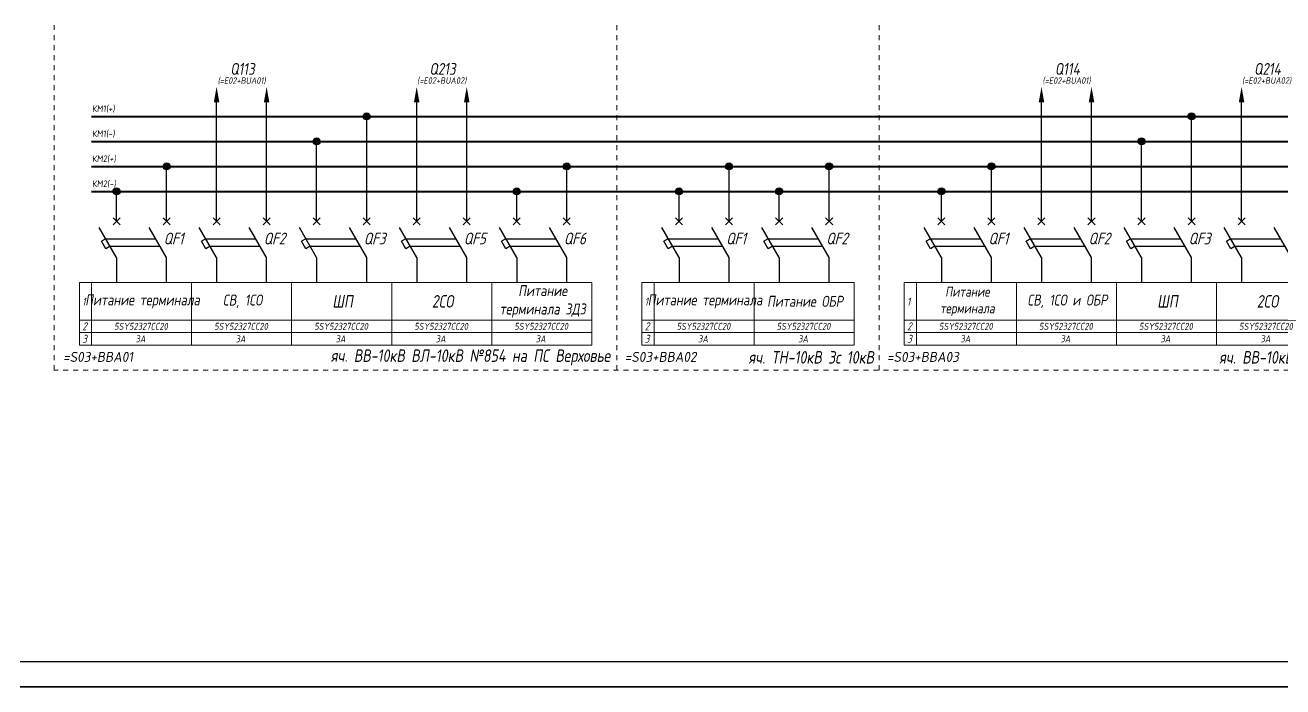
# Model space of a CAD drawing. Header units: millimetres. Extents: x 2704 to 4357, y 2919 to 4427.
# Drawn here: x 3236.1 to 3487.6, y 2926.7 to 3059 of the extents above; entities that cross this region are included whole.
import ezdxf

# ---------------------------------------------------------------- set-up
doc = ezdxf.new("R2010")
doc.units = ezdxf.units.MM
doc.linetypes.add('JIS_02_1.0', pattern=[2, 1, -1])
doc.styles.add('eskdw', font='', dxfattribs={"oblique": 10})
doc.styles.get("Standard").update_dxf_attribs({"font": '', "oblique": 10, "height": 2.5})
doc.styles.add('Гост', font='', dxfattribs={"oblique": 10, "height": 1.4})
doc.styles.add('Шины', font='', dxfattribs={"oblique": 5, "height": 1.2})
doc.styles.get('eskdw').set_extended_font_data('GOST type A')
doc.styles.get('Standard').set_extended_font_data('GOST type A')
doc.styles.get('Гост').set_extended_font_data('GOST type A')
doc.styles.get('Шины').set_extended_font_data('GOST type B')

msp = doc.modelspace()

# ---------------------------------------------------------------- hatches: boundary and pattern name
for points in [[(3305.11, 3040.73, 1), (3303.71, 3040.73, 1)], [(3305.11, 3040.73, 1), (3303.71, 3040.73, 1)], [(3470.01, 3040.73, 1), (3468.61, 3040.73, 1)], [(3470.01, 3040.73, 1), (3468.61, 3040.73, 1)], [(3295.11, 3035.73, 1), (3293.71, 3035.73, 1)], [(3295.11, 3035.73, 1), (3293.71, 3035.73, 1)], [(3460.01, 3035.73, 1), (3458.61, 3035.73, 1)], [(3460.01, 3035.73, 1), (3458.61, 3035.73, 1)], [(3265.11, 3030.73, 1), (3263.71, 3030.73, 1)], [(3265.11, 3030.73, 1), (3263.71, 3030.73, 1)], [(3345.11, 3030.73, 1), (3343.71, 3030.73, 1)], [(3345.11, 3030.73, 1), (3343.71, 3030.73, 1)], [(3377.56, 3030.73, 1), (3376.16, 3030.73, 1)], [(3377.56, 3030.73, 1), (3376.16, 3030.73, 1)], [(3397.56, 3030.73, 1), (3396.16, 3030.73, 1)], [(3397.56, 3030.73, 1), (3396.16, 3030.73, 1)], [(3430.01, 3030.73, 1), (3428.61, 3030.73, 1)], [(3430.01, 3030.73, 1), (3428.61, 3030.73, 1)], [(3255.11, 3025.73, 1), (3253.71, 3025.73, 1)], [(3255.11, 3025.73, 1), (3253.71, 3025.73, 1)], [(3255.11, 3025.73, 1), (3253.71, 3025.73, 1)], [(3335.11, 3025.73, 1), (3333.71, 3025.73, 1)], [(3335.11, 3025.73, 1), (3333.71, 3025.73, 1)], [(3335.11, 3025.73, 1), (3333.71, 3025.73, 1)], [(3367.56, 3025.73, 1), (3366.16, 3025.73, 1)], [(3367.56, 3025.73, 1), (3366.16, 3025.73, 1)], [(3367.56, 3025.73, 1), (3366.16, 3025.73, 1)], [(3387.56, 3025.73, 1), (3386.16, 3025.73, 1)], [(3387.56, 3025.73, 1), (3386.16, 3025.73, 1)], [(3387.56, 3025.73, 1), (3386.16, 3025.73, 1)], [(3420.01, 3025.73, 1), (3418.61, 3025.73, 1)], [(3420.01, 3025.73, 1), (3418.61, 3025.73, 1)], [(3420.01, 3025.73, 1), (3418.61, 3025.73, 1)]]:
    msp.add_hatch(color=256).paths.add_polyline_path(points)

# ---------------------------------------------------------------- linework, layer by layer
at = {"linetype": 'JIS_02_1.0', "lineweight": 15}
for p, q in [((3241.97, 2990), (3241.97, 3058.97)), ((3354.41, 3058.97), (3354.41, 2990)), ((3354.41, 2990), (3354.41, 3058.97)), ((3406.86, 3058.97), (3406.86, 2990)), ((3688.73, 2990), (3241.97, 2990))]:
    msp.add_line(p, q, dxfattribs=at)
for p, q in [((3274.41, 3040.73), (3274.41, 3043.56)), ((3284.41, 3040.73), (3284.41, 3043.56)), ((3314.41, 3040.73), (3314.41, 3043.56)), ((3324.41, 3040.73), (3324.41, 3043.56)), ((3439.31, 3040.73), (3439.31, 3043.56)), ((3449.31, 3040.73), (3449.31, 3043.56)), ((3479.31, 3040.73), (3479.31, 3043.56)), ((3274.41, 3024.73), (3274.41, 3040.73)), ((3284.41, 3024.73), (3284.41, 3040.73)), ((3304.41, 3024.73), (3304.41, 3040.73)), ((3314.41, 3024.73), (3314.41, 3040.73)), ((3324.41, 3024.73), (3324.41, 3040.73)), ((3439.31, 3024.73), (3439.31, 3040.73)), ((3449.31, 3024.73), (3449.31, 3040.73)), ((3469.31, 3024.73), (3469.31, 3040.73)), ((3479.31, 3024.73), (3479.31, 3040.73)), ((3294.41, 3024.73), (3294.41, 3035.73)), ((3459.31, 3024.73), (3459.31, 3035.73)), ((3264.41, 3024.73), (3264.41, 3030.73)), ((3264.41, 3024.73), (3264.41, 3030.73)), ((3264.41, 3024.73), (3264.41, 3030.73)), ((3344.41, 3024.73), (3344.41, 3030.73)), ((3376.86, 3024.73), (3376.86, 3030.73)), ((3376.86, 3024.73), (3376.86, 3030.73)), ((3376.86, 3024.73), (3376.86, 3030.73)), ((3396.86, 3024.73), (3396.86, 3030.73)), ((3429.31, 3024.73), (3429.31, 3030.73)), ((3429.31, 3024.73), (3429.31, 3030.73)), ((3429.31, 3024.73), (3429.31, 3030.73)), ((3254.41, 3024.73), (3254.41, 3025.73)), ((3254.41, 3024.73), (3254.41, 3025.73)), ((3254.41, 3019.73), (3254.41, 3024.73)), ((3264.41, 3019.73), (3264.41, 3024.73)), ((3264.41, 3019.73), (3264.41, 3024.73)), ((3274.41, 3019.73), (3274.41, 3024.73)), ((3284.41, 3019.73), (3284.41, 3024.73)), ((3284.41, 3019.73), (3284.41, 3024.73)), ((3294.41, 3019.73), (3294.41, 3024.73)), ((3304.41, 3019.73), (3304.41, 3024.73)), ((3304.41, 3019.73), (3304.41, 3024.73)), ((3314.41, 3019.73), (3314.41, 3024.73)), ((3324.41, 3019.73), (3324.41, 3024.73)), ((3324.41, 3019.73), (3324.41, 3024.73)), ((3334.41, 3024.73), (3334.41, 3025.73)), ((3334.41, 3019.73), (3334.41, 3024.73)), ((3344.41, 3019.73), (3344.41, 3024.73)), ((3344.41, 3019.73), (3344.41, 3024.73)), ((3366.86, 3024.73), (3366.86, 3025.73)), ((3366.86, 3024.73), (3366.86, 3025.73)), ((3366.86, 3019.73), (3366.86, 3024.73)), ((3376.86, 3019.73), (3376.86, 3024.73)), ((3376.86, 3019.73), (3376.86, 3024.73)), ((3386.86, 3024.73), (3386.86, 3025.73)), ((3386.86, 3019.73), (3386.86, 3024.73)), ((3396.86, 3019.73), (3396.86, 3024.73)), ((3396.86, 3019.73), (3396.86, 3024.73)), ((3419.31, 3024.73), (3419.31, 3025.73)), ((3419.31, 3024.73), (3419.31, 3025.73)), ((3419.31, 3019.73), (3419.31, 3024.73)), ((3429.31, 3019.73), (3429.31, 3024.73)), ((3429.31, 3019.73), (3429.31, 3024.73)), ((3439.31, 3019.73), (3439.31, 3024.73)), ((3449.31, 3019.73), (3449.31, 3024.73)), ((3449.31, 3019.73), (3449.31, 3024.73)), ((3459.31, 3019.73), (3459.31, 3024.73)), ((3469.31, 3019.73), (3469.31, 3024.73)), ((3469.31, 3019.73), (3469.31, 3024.73)), ((3479.31, 3019.73), (3479.31, 3024.73)), ((3253.71, 3019.03), (3255.12, 3020.44)), ((3255.12, 3019.03), (3253.71, 3020.44)), ((3263.71, 3019.03), (3265.12, 3020.44)), ((3265.12, 3019.03), (3263.71, 3020.44)), ((3273.71, 3019.03), (3275.12, 3020.44)), ((3275.12, 3019.03), (3273.71, 3020.44)), ((3283.71, 3019.03), (3285.12, 3020.44)), ((3285.12, 3019.03), (3283.71, 3020.44)), ((3293.71, 3019.03), (3295.12, 3020.44)), ((3295.12, 3019.03), (3293.71, 3020.44)), ((3303.71, 3019.03), (3305.12, 3020.44)), ((3305.12, 3019.03), (3303.71, 3020.44)), ((3313.71, 3019.03), (3315.12, 3020.44)), ((3315.12, 3019.03), (3313.71, 3020.44)), ((3323.71, 3019.03), (3325.12, 3020.44)), ((3325.12, 3019.03), (3323.71, 3020.44)), ((3333.71, 3019.03), (3335.12, 3020.44)), ((3335.12, 3019.03), (3333.71, 3020.44)), ((3343.71, 3019.03), (3345.12, 3020.44)), ((3345.12, 3019.03), (3343.71, 3020.44)), ((3366.15, 3019.03), (3367.57, 3020.44)), ((3367.57, 3019.03), (3366.15, 3020.44)), ((3376.15, 3019.03), (3377.57, 3020.44)), ((3377.57, 3019.03), (3376.15, 3020.44)), ((3386.15, 3019.03), (3387.57, 3020.44)), ((3387.57, 3019.03), (3386.15, 3020.44)), ((3396.15, 3019.03), (3397.57, 3020.44)), ((3397.57, 3019.03), (3396.15, 3020.44)), ((3418.6, 3019.03), (3420.01, 3020.44)), ((3420.01, 3019.03), (3418.6, 3020.44)), ((3428.6, 3019.03), (3430.01, 3020.44)), ((3430.01, 3019.03), (3428.6, 3020.44)), ((3438.6, 3019.03), (3440.01, 3020.44)), ((3440.01, 3019.03), (3438.6, 3020.44)), ((3448.6, 3019.03), (3450.01, 3020.44)), ((3450.01, 3019.03), (3448.6, 3020.44)), ((3458.6, 3019.03), (3460.01, 3020.44)), ((3460.01, 3019.03), (3458.6, 3020.44)), ((3468.6, 3019.03), (3470.01, 3020.44)), ((3470.01, 3019.03), (3468.6, 3020.44)), ((3478.6, 3019.03), (3480.01, 3020.44)), ((3480.01, 3019.03), (3478.6, 3020.44)), ((3254.41, 3012.5), (3250.95, 3018.5)), ((3264.41, 3012.5), (3260.95, 3018.5)), ((3274.41, 3012.5), (3270.95, 3018.5)), ((3284.41, 3012.5), (3280.95, 3018.5)), ((3294.41, 3012.5), (3290.95, 3018.5)), ((3304.41, 3012.5), (3300.95, 3018.5)), ((3314.41, 3012.5), (3310.95, 3018.5)), ((3324.41, 3012.5), (3320.95, 3018.5)), ((3334.41, 3012.5), (3330.95, 3018.5)), ((3344.41, 3012.5), (3340.95, 3018.5)), ((3366.86, 3012.5), (3363.4, 3018.5)), ((3376.86, 3012.5), (3373.4, 3018.5)), ((3386.86, 3012.5), (3383.4, 3018.5)), ((3396.86, 3012.5), (3393.4, 3018.5)), ((3419.31, 3012.5), (3415.84, 3018.5)), ((3429.31, 3012.5), (3425.84, 3018.5)), ((3439.31, 3012.5), (3435.84, 3018.5)), ((3449.31, 3012.5), (3445.84, 3018.5)), ((3459.31, 3012.5), (3455.84, 3018.5)), ((3469.31, 3012.5), (3465.84, 3018.5)), ((3479.31, 3012.5), (3475.84, 3018.5)), ((3489.31, 3012.5), (3485.84, 3018.5)), ((3252.25, 3016.25), (3251.38, 3015.75)), ((3252.25, 3014.25), (3251.38, 3015.75)), ((3252.25, 3016.25), (3262.25, 3016.25)), ((3253.12, 3014.75), (3252.25, 3014.25)), ((3253.12, 3014.75), (3263.12, 3014.75)), ((3261.82, 3017), (3261.82, 3017)), ((3272.25, 3016.25), (3271.38, 3015.75)), ((3272.25, 3014.25), (3271.38, 3015.75)), ((3272.25, 3016.25), (3282.25, 3016.25)), ((3273.12, 3014.75), (3272.25, 3014.25)), ((3273.12, 3014.75), (3283.12, 3014.75)), ((3281.82, 3017), (3281.82, 3017)), ((3292.25, 3016.25), (3291.38, 3015.75)), ((3292.25, 3014.25), (3291.38, 3015.75)), ((3292.25, 3016.25), (3302.25, 3016.25)), ((3293.12, 3014.75), (3292.25, 3014.25)), ((3293.12, 3014.75), (3303.12, 3014.75)), ((3301.82, 3017), (3301.82, 3017)), ((3312.25, 3016.25), (3311.38, 3015.75)), ((3312.25, 3014.25), (3311.38, 3015.75)), ((3312.25, 3016.25), (3322.25, 3016.25)), ((3313.12, 3014.75), (3312.25, 3014.25)), ((3313.12, 3014.75), (3323.12, 3014.75)), ((3321.82, 3017), (3321.82, 3017)), ((3332.25, 3016.25), (3331.38, 3015.75)), ((3332.25, 3014.25), (3331.38, 3015.75)), ((3332.25, 3016.25), (3342.25, 3016.25)), ((3333.12, 3014.75), (3332.25, 3014.25)), ((3333.12, 3014.75), (3343.12, 3014.75)), ((3341.82, 3017), (3341.82, 3017)), ((3364.7, 3016.25), (3363.83, 3015.75)), ((3364.7, 3014.25), (3363.83, 3015.75)), ((3364.7, 3016.25), (3374.7, 3016.25)), ((3365.56, 3014.75), (3364.7, 3014.25)), ((3365.56, 3014.75), (3375.56, 3014.75)), ((3374.26, 3017), (3374.26, 3017)), ((3384.7, 3016.25), (3383.83, 3015.75)), ((3384.7, 3014.25), (3383.83, 3015.75)), ((3384.7, 3016.25), (3394.7, 3016.25)), ((3385.56, 3014.75), (3384.7, 3014.25)), ((3385.56, 3014.75), (3395.56, 3014.75)), ((3394.26, 3017), (3394.26, 3017)), ((3417.14, 3016.25), (3416.28, 3015.75)), ((3417.14, 3014.25), (3416.28, 3015.75)), ((3417.14, 3016.25), (3427.14, 3016.25)), ((3418.01, 3014.75), (3417.14, 3014.25)), ((3418.01, 3014.75), (3428.01, 3014.75)), ((3426.71, 3017), (3426.71, 3017)), ((3437.14, 3016.25), (3436.28, 3015.75)), ((3437.14, 3014.25), (3436.28, 3015.75)), ((3437.14, 3016.25), (3447.14, 3016.25)), ((3438.01, 3014.75), (3437.14, 3014.25)), ((3438.01, 3014.75), (3448.01, 3014.75)), ((3446.71, 3017), (3446.71, 3017)), ((3457.14, 3016.25), (3456.28, 3015.75)), ((3457.14, 3014.25), (3456.28, 3015.75)), ((3457.14, 3016.25), (3467.14, 3016.25)), ((3458.01, 3014.75), (3457.14, 3014.25)), ((3458.01, 3014.75), (3468.01, 3014.75)), ((3466.71, 3017), (3466.71, 3017)), ((3477.14, 3016.25), (3476.28, 3015.75)), ((3477.14, 3014.25), (3476.28, 3015.75)), ((3477.14, 3016.25), (3487.14, 3016.25)), ((3478.01, 3014.75), (3477.14, 3014.25)), ((3478.01, 3014.75), (3488.01, 3014.75)), ((3254.41, 3012.5), (3254.41, 3007.5)), ((3264.41, 3007.5), (3264.41, 3012.5)), ((3274.41, 3012.5), (3274.41, 3007.5)), ((3284.41, 3007.5), (3284.41, 3012.5)), ((3294.41, 3012.5), (3294.41, 3007.5)), ((3304.41, 3007.5), (3304.41, 3012.5)), ((3314.41, 3012.5), (3314.41, 3007.5)), ((3324.41, 3007.5), (3324.41, 3012.5)), ((3334.41, 3012.5), (3334.41, 3007.5)), ((3344.41, 3007.5), (3344.41, 3012.5)), ((3366.86, 3012.5), (3366.86, 3007.5)), ((3376.86, 3007.5), (3376.86, 3012.5)), ((3386.86, 3012.5), (3386.86, 3007.5)), ((3396.86, 3007.5), (3396.86, 3012.5)), ((3419.31, 3012.5), (3419.31, 3007.5)), ((3429.31, 3007.5), (3429.31, 3012.5)), ((3439.31, 3012.5), (3439.31, 3007.5)), ((3449.31, 3007.5), (3449.31, 3012.5)), ((3459.31, 3012.5), (3459.31, 3007.5)), ((3469.31, 3007.5), (3469.31, 3012.5)), ((3479.31, 3012.5), (3479.31, 3007.5)), ((3893.22, 2926.67), (3002.22, 2926.67)), ((3022.22, 2926.67), (3893.22, 2926.67))]:
    msp.add_line(p, q)
at = {"lineweight": 40}
for p, q in [((3249.41, 3040.73), (3683.73, 3040.73)), ((3249.41, 3035.73), (3683.73, 3035.73)), ((3249.41, 3030.73), (3683.73, 3030.73)), ((3249.41, 3025.73), (3683.73, 3025.73))]:
    msp.add_line(p, q, dxfattribs=at)
at = {"lineweight": 9}
for p, q in [((3246.97, 3007.5), (3249.41, 3007.5)), ((3246.97, 3007.5), (3246.97, 2995)), ((3249.41, 3007.5), (3249.41, 2995)), ((3249.41, 3007.5), (3249.41, 2995)), ((3249.41, 3007.5), (3269.41, 3007.5)), ((3269.41, 3007.5), (3269.41, 2995)), ((3269.41, 3007.5), (3289.41, 3007.5)), ((3289.41, 3007.5), (3289.41, 2995)), ((3289.41, 3007.5), (3309.41, 3007.5)), ((3309.41, 3007.5), (3309.41, 2995)), ((3309.41, 3007.5), (3329.41, 3007.5)), ((3329.41, 3007.5), (3329.41, 2995)), ((3329.41, 3007.5), (3349.41, 3007.5)), ((3349.41, 3007.5), (3349.41, 2995)), ((3359.41, 3007.5), (3361.86, 3007.5)), ((3359.41, 3007.5), (3359.41, 2995)), ((3361.86, 3007.5), (3361.86, 2995)), ((3361.86, 3007.5), (3361.86, 2995)), ((3361.86, 3007.5), (3381.86, 3007.5)), ((3381.86, 3007.5), (3381.86, 2995)), ((3381.86, 3007.5), (3401.86, 3007.5)), ((3401.86, 3007.5), (3401.86, 2995)), ((3411.86, 3007.5), (3414.31, 3007.5)), ((3411.86, 3007.5), (3411.86, 2995)), ((3414.31, 3007.5), (3414.31, 2995)), ((3414.31, 3007.5), (3414.31, 2995)), ((3414.31, 3007.5), (3434.31, 3007.5)), ((3434.31, 3007.5), (3434.31, 2995)), ((3434.31, 3007.5), (3454.31, 3007.5)), ((3454.31, 3007.5), (3454.31, 2995)), ((3454.31, 3007.5), (3474.31, 3007.5)), ((3474.31, 3007.5), (3474.31, 2995)), ((3474.31, 3007.5), (3494.31, 3007.5)), ((3249.41, 3002.5), (3249.41, 2995)), ((3249.41, 3002.5), (3249.41, 2995)), ((3249.41, 3002.5), (3249.41, 2995)), ((3361.86, 3002.5), (3361.86, 2995)), ((3361.86, 3002.5), (3361.86, 2995)), ((3361.86, 3002.5), (3361.86, 2995)), ((3414.31, 3002.5), (3414.31, 2995)), ((3414.31, 3002.5), (3414.31, 2995)), ((3414.31, 3002.5), (3414.31, 2995)), ((3246.97, 3000), (3269.41, 3000)), ((3266.97, 3000), (3289.41, 3000)), ((3286.97, 3000), (3309.41, 3000)), ((3306.97, 3000), (3329.41, 3000)), ((3326.97, 3000), (3349.41, 3000)), ((3359.41, 3000), (3381.86, 3000)), ((3379.41, 3000), (3401.86, 3000)), ((3411.86, 3000), (3434.31, 3000)), ((3431.86, 3000), (3454.31, 3000)), ((3451.86, 3000), (3474.31, 3000)), ((3471.86, 3000), (3494.31, 3000)), ((3246.97, 2997.5), (3249.41, 2997.5)), ((3249.41, 2997.5), (3269.41, 2997.5)), ((3269.41, 2997.5), (3289.41, 2997.5)), ((3289.41, 2997.5), (3309.41, 2997.5)), ((3309.41, 2997.5), (3329.41, 2997.5)), ((3329.41, 2997.5), (3349.41, 2997.5)), ((3359.41, 2997.5), (3361.86, 2997.5)), ((3361.86, 2997.5), (3381.86, 2997.5)), ((3381.86, 2997.5), (3401.86, 2997.5)), ((3411.86, 2997.5), (3414.31, 2997.5)), ((3414.31, 2997.5), (3434.31, 2997.5)), ((3434.31, 2997.5), (3454.31, 2997.5)), ((3454.31, 2997.5), (3474.31, 2997.5)), ((3474.31, 2997.5), (3494.31, 2997.5)), ((3246.97, 2995), (3249.41, 2995)), ((3249.41, 2995), (3269.41, 2995)), ((3269.41, 2995), (3289.41, 2995)), ((3289.41, 2995), (3309.41, 2995)), ((3309.41, 2995), (3329.41, 2995)), ((3329.41, 2995), (3349.41, 2995)), ((3359.41, 2995), (3361.86, 2995)), ((3361.86, 2995), (3381.86, 2995)), ((3381.86, 2995), (3401.86, 2995)), ((3411.86, 2995), (3414.31, 2995)), ((3414.31, 2995), (3434.31, 2995)), ((3434.31, 2995), (3454.31, 2995)), ((3454.31, 2995), (3474.31, 2995)), ((3474.31, 2995), (3494.31, 2995))]:
    msp.add_line(p, q, dxfattribs=at)
at = {"lineweight": 30}
msp.add_line((3888.22, 2931.67), (3022.22, 2931.67), dxfattribs=at)
at = {"ltscale": 5}
for points in [[(3274.41, 3046.64, 0, 1.09, 0), (3274.41, 3043.56, 0, 1.09, 0)], [(3284.41, 3046.64, 0, 1.09, 0), (3284.41, 3043.56, 0, 1.09, 0)], [(3314.41, 3046.64, 0, 1.09, 0), (3314.41, 3043.56, 0, 1.09, 0)], [(3324.41, 3046.64, 0, 1.09, 0), (3324.41, 3043.56, 0, 1.09, 0)], [(3439.31, 3046.64, 0, 1.09, 0), (3439.31, 3043.56, 0, 1.09, 0)], [(3449.31, 3046.64, 0, 1.09, 0), (3449.31, 3043.56, 0, 1.09, 0)], [(3479.31, 3046.64, 0, 1.09, 0), (3479.31, 3043.56, 0, 1.09, 0)]]:
    msp.add_lwpolyline(points, format="xyseb", dxfattribs=at)
for centre in [(3304.41, 3040.73), (3304.41, 3040.73), (3469.31, 3040.73), (3469.31, 3040.73), (3294.41, 3035.73), (3294.41, 3035.73), (3459.31, 3035.73), (3459.31, 3035.73), (3264.41, 3030.73), (3264.41, 3030.73), (3344.41, 3030.73), (3344.41, 3030.73), (3376.86, 3030.73), (3376.86, 3030.73), (3396.86, 3030.73), (3396.86, 3030.73), (3429.31, 3030.73), (3429.31, 3030.73), (3254.41, 3025.73), (3254.41, 3025.73), (3254.41, 3025.73), (3334.41, 3025.73), (3334.41, 3025.73), (3334.41, 3025.73), (3366.86, 3025.73), (3366.86, 3025.73), (3366.86, 3025.73), (3386.86, 3025.73), (3386.86, 3025.73), (3386.86, 3025.73), (3419.31, 3025.73), (3419.31, 3025.73), (3419.31, 3025.73)]:
    msp.add_circle(centre, 0.7)

# ---------------------------------------------------------------- texts
at = {"style": 'eskdw', "oblique": 15}
for s, p in [('QF1', (3263.81, 3015.13)), ('QF2', (3283.81, 3015.13)), ('QF3', (3303.81, 3015.13)), ('QF5', (3323.81, 3015.13)), ('QF6', (3343.81, 3015.13)), ('QF1', (3376.26, 3015.13)), ('QF2', (3396.26, 3015.13)), ('QF1', (3428.7, 3015.13)), ('QF2', (3448.7, 3015.13)), ('QF3', (3468.7, 3015.13))]:
    msp.add_text(s, height=2.355, dxfattribs=at).set_placement(p)
at = {"lineweight": 9, "style": 'eskdw', "oblique": 15}
for s, p in [('1', (3247.52, 3002.9)), ('1', (3359.97, 3002.9)), ('1', (3412.41, 3002.9)), ('2', (3247.55, 2997.95)), ('2', (3360, 2997.95)), ('2', (3412.45, 2997.95)), ('3', (3247.55, 2995.45)), ('3', (3360, 2995.45)), ('3', (3412.45, 2995.45))]:
    msp.add_text(s, height=1.6, dxfattribs=at).set_placement(p)
for s, width, insert, char_height, attachment_point, style in [('{\\fGOST_type_A|b0|i0|c0|p2;Q11\\fGOST_type_A|b0|i0|c204|p2;3}', 29.5568, (3279.59, 3050.22), 2.355, 5, 'Гост'), ('{\\fGOST_type_A|b0|i0|c0|p2;Q\\fGOST_type_A|b0|i0|c204|p2;213}', 29.5568, (3319.59, 3050.22), 2.355, 5, 'Гост'), ('{\\fGOST_type_A|b0|i0|c0|p2;Q11\\fGOST_type_A|b0|i0|c204|p2;4}', 29.5568, (3444.48, 3050.22), 2.355, 5, 'Гост'), ('{\\fGOST type A|b0|i0|c0|p34;Q21\\fGOST type A|b0|i0|c204|p34;4}', 29.5568, (3484.48, 3050.22), 2.355, 5, 'Гост'), ('{\\fGOST_type_A|b0|i0|c0|p2;(=E0\\fGOST_type_A|b0|i0|c204|p2;2\\fGOST_type_A|b0|i0|c0|p2;+BUA01)}', 29.5568, (3279.43, 3047.83), 1.3, 5, 'eskdw'), ('{\\fGOST_type_A|b0|i0|c0|p2;(=E0\\fGOST_type_A|b0|i0|c204|p2;2\\fGOST_type_A|b0|i0|c0|p2;+BUA0\\fGOST_type_A|b0|i0|c204|p2;2\\fGOST_type_A|b0|i0|c0|p2;)}', 29.5568, (3319.43, 3047.83), 1.3, 5, 'eskdw'), ('{\\fGOST_type_A|b0|i0|c0|p2;(=E0\\fGOST_type_A|b0|i0|c204|p2;2\\fGOST_type_A|b0|i0|c0|p2;+BUA01)}', 29.5568, (3444.33, 3047.83), 1.3, 5, 'eskdw'), ('{\\fGOST_type_A|b0|i0|c0|p2;(=E0\\fGOST_type_A|b0|i0|c204|p2;2\\fGOST_type_A|b0|i0|c0|p2;+BUA02)}', 29.5568, (3484.33, 3047.83), 1.3, 5, 'eskdw'), ('{\\fGOST type B|b0|i0|c2|p18;=S03+BBA01}', 29.5568, (3250.73, 2992.64), 2, 5, 'Гост'), ('яч. ВВ-10кВ ВЛ-10кВ №854 на ПС Верховье ', 61.6244, (3353.1, 2992.55), 2.5, 6, 'Гост'), ('{\\fGOST type B|b0|i0|c2|p18;=S03+BBA02}', 29.5568, (3363.18, 2992.64), 2, 5, 'Гост'), ('яч. ТН-10кВ 3с 10кВ', 57.8948, (3405.83, 2992.55), 2.5, 6, 'Гост'), ('{\\fGOST type B|b0|i0|c2|p18;=S03+BBA03}', 29.5568, (3415.62, 2992.64), 2, 5, 'Гост'), ('яч. ВВ-10кВ ТСН-3', 57.8948, (3498.27, 2992.55), 2.5, 6, 'Гост')]:
    msp.add_mtext_dynamic_manual_height_columns(s, width=width, gutter_width=7, heights=[0], dxfattribs=dict(insert=insert, char_height=char_height, attachment_point=attachment_point, style=style))
at = {"lineweight": 9, "char_height": 1.2, "attachment_point": 1, "style": 'Шины'}
for s, insert in [(' {\\H1.0833x;КМ1(+)}', (3248.75, 3042.92)), (' {\\H1.0833x;КМ1(-)}', (3248.75, 3037.92)), (' {\\H1.0833x;КМ2(+)}', (3248.75, 3032.92)), (' {\\H1.0833x;КМ2(-)}', (3248.75, 3027.92))]:
    msp.add_mtext_dynamic_manual_height_columns(s, width=7.2274, gutter_width=6, heights=[0], dxfattribs=dict(at, insert=insert))
at = {"lineweight": 9, "attachment_point": 5}
for s, insert, char_height, width in [('Питание терминала ЗДЗ', (3339.6, 3003.75), 2.2, 22.6797), ('Питание терминала', (3259.6, 3003.75), 2.2, 22.6797), ('СВ, 1СО', (3279.6, 3003.75), 2.2, 22.6797), ('ШП', (3299.6, 3003.75), 2.5, 22.6797), ('2СО', (3319.6, 3003.75), 2.5, 22.6797), ('Питание терминала', (3372.05, 3003.75), 2.2, 22.6797), ('Питание ОБР', (3392.05, 3003.75), 2.2, 22.6797), ('Питание \\Pтерминала', (3424.5, 3003.75), 2, 22.6797), ('СВ, 1СО и ОБР', (3444.5, 3003.75), 2.2, 22.6797), ('ШП', (3464.5, 3003.75), 2.5, 22.6797), ('2СО', (3484.5, 3003.75), 2.5, 22.6797), ('{\\fGOST 2.304 type A|b0|i0|c204|p34;5SY52327CC20}', (3259.3, 2998.75), 1.4, 20), ('{\\fGOST 2.304 type A|b0|i0|c204|p34;5SY52327CC20}', (3279.3, 2998.75), 1.4, 20), ('{\\fGOST 2.304 type A|b0|i0|c204|p34;5SY52327CC20}', (3299.3, 2998.75), 1.4, 20), ('{\\fGOST 2.304 type A|b0|i0|c204|p34;5SY52327CC20}', (3319.3, 2998.75), 1.4, 20), ('{\\fGOST 2.304 type A|b0|i0|c204|p34;5SY52327CC20}', (3339.3, 2998.75), 1.4, 20), ('{\\fGOST 2.304 type A|b0|i0|c204|p34;5SY52327CC20}', (3371.74, 2998.75), 1.4, 20), ('{\\fGOST 2.304 type A|b0|i0|c204|p34;5SY52327CC20}', (3391.74, 2998.75), 1.4, 20), ('{\\fGOST 2.304 type A|b0|i0|c204|p34;5SY52327CC20}', (3424.19, 2998.75), 1.4, 20), ('{\\fGOST 2.304 type A|b0|i0|c204|p34;5SY52327CC20}', (3444.19, 2998.75), 1.4, 20), ('{\\fGOST 2.304 type A|b0|i0|c204|p34;5SY52327CC20}', (3464.19, 2998.75), 1.4, 20), ('{\\fGOST 2.304 type A|b0|i0|c204|p34;5SY52327CC20}', (3484.19, 2998.75), 1.4, 20), ('{\\fGOST 2.304 type A|b0|i0|c204|p34;3А}', (3259.21, 2996.25), 1.4, 20), ('{\\fGOST 2.304 type A|b0|i0|c204|p34;3А}', (3279.21, 2996.25), 1.4, 20), ('{\\fGOST 2.304 type A|b0|i0|c204|p34;3А}', (3299.21, 2996.25), 1.4, 20), ('{\\fGOST 2.304 type A|b0|i0|c204|p34;3А}', (3319.21, 2996.25), 1.4, 20), ('{\\fGOST 2.304 type A|b0|i0|c204|p34;3А}', (3339.21, 2996.25), 1.4, 20), ('{\\fGOST 2.304 type A|b0|i0|c204|p34;3А}', (3371.66, 2996.25), 1.4, 20), ('{\\fGOST 2.304 type A|b0|i0|c204|p34;3А}', (3391.66, 2996.25), 1.4, 20), ('{\\fGOST 2.304 type A|b0|i0|c204|p34;3А}', (3424.1, 2996.25), 1.4, 20), ('{\\fGOST 2.304 type A|b0|i0|c204|p34;3А}', (3444.1, 2996.25), 1.4, 20), ('{\\fGOST 2.304 type A|b0|i0|c204|p34;3А}', (3464.1, 2996.25), 1.4, 20), ('{\\fGOST 2.304 type A|b0|i0|c204|p34;3А}', (3484.1, 2996.25), 1.4, 20)]:
    msp.add_mtext(s, dxfattribs=dict(at, insert=insert, char_height=char_height, width=width))

doc.saveas('drawing.dxf')
